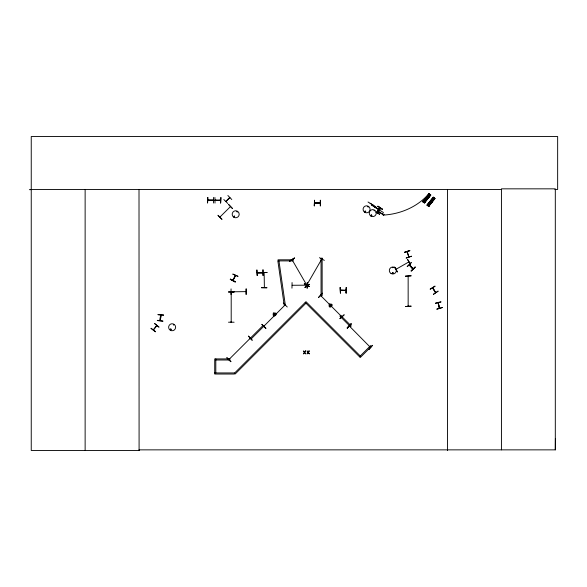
<?xml version="1.0" encoding="UTF-8"?>
<svg xmlns="http://www.w3.org/2000/svg" width="587" height="587" viewBox="0 0 587 587"><rect width="100%" height="100%" fill="white"/><g stroke="black" fill="none" stroke-linecap="round" stroke-linejoin="round"><path stroke-width="0.88" d="M554.906 189.447L557.65 189.447L557.65 136.522L31.243 136.522L31.243 450.478L139.09 450.478L139.016 449.862L555.309 449.862L555.39 438.511M307.272 284.614L306.766 285.289L307.096 285.752M341.458 316.386L341.972 316.576M349.757 326.431L349.353 326.034L370.456 347.409M370.602 347.24L370.015 346.976M157.294 320.575L162.87 321.236M158.02 314.698L163.619 315.102M160.361 319.959C158.424 323.503 162.929 305.343 160.244 320.612M160.853 315.601L160.677 315.102M160.288 320.539L160.941 315.175M163.626 315.072L158.028 314.625M231.425 292.165L231.205 292.774L231.197 292.15M231.161 322.153L231.388 321.566L231.425 322.168M408.148 276.161L408.156 306.113M393.158 273.116C392.101 274.349 392.813 271.671 393.151 273.307M412.947 269.059L409.462 264.664L413.123 268.736M170.369 329.476C171.411 328.243 170.861 330.841 170.428 329.395M173.341 324.765C174.361 323.833 173.451 325.917 173.459 324.574M233.773 216.478C235.233 214.71 234.551 218.467 233.831 216.354M233.949 216.383L234.573 216.772L234.235 216.17M236.906 211.775L237.508 211.87L236.943 211.702M365.723 211.694C364.894 209.559 364.358 213.338 365.708 211.555M371.74 215.451C371.109 214.057 370.881 216.383 371.666 215.517M274.364 315.336L274.415 314.25L275.303 314.992L275.479 314.016L274.202 313.414L273.557 314.177L273.902 315.116L275.303 314.992M274.716 313.37L274.569 314.199L275.178 313.59M330.305 306.399L330.452 305.578L329.542 305.761L330.305 306.399L331.244 306.062L331.119 304.653L329.711 304.778L329.542 305.761M330.65 304.433L329.835 306.179M407.055 251.72L408.809 256.974M408.42 256.497L408.339 256.497M231.168 292.267L231.205 292.715L231.425 292.267M408.405 276.653L408.427 276.264M408.141 305.68L408.178 306.128M439.384 308.234L438.144 302.76M438.496 303.296L438.328 302.716M396.328 269.448L396.122 269.543M409.044 262.073L408.721 261.949M233.325 279.874L232.79 280.366M235.262 276.029L235.321 275.354M235.49 275.574L232.988 280.395L235.548 275.464M349.214 326.174L349.558 326.548M432.67 287.96L435.569 292.656L432.604 287.909M435.275 292.238L435.73 292.553M232.79 280.234L235.475 275.523M292.553 260.048L292.355 259.711M306.818 285.326L307.236 285.539M230.295 206.778L219.868 217.109M220.066 217.344L219.89 217.175M392.351 272.845C393.055 275.215 393.591 271.172 392.336 273.248M170.289 329.204C170.626 331.339 171.852 328.265 170.399 329.124M367.844 206.668L368.254 207.101L367.976 206.587M371.842 215.627C371.498 213.485 370.28 216.566 371.725 215.708M330.452 305.578L330.136 304.484M156.861 325.646L153.464 329.967M230.353 279.177L235.24 281.951L230.375 279.141M232.9 274.136L238.051 276.389L232.922 274.1M207.857 200.16L213.345 200.072M214.989 200.167L215.664 200.416M219.978 200.138L220.595 200.13L219.971 200.343M319.555 202.977L320.179 202.977M304.271 283.961L309.298 286.471L304.286 283.939M319.445 257.678L324.354 260.386M307.06 284.541L306.81 284.981L321.793 259.021M306.766 285.245L307.067 285.7L307.06 285.187M368.034 202.009L375.929 206.866M376.693 212.384L379.635 207.607M379.349 209.581L371.417 204.929L379.253 209.742L378.916 209.243M377.492 212.876L380.442 208.099M377.734 213.022L380.699 208.26M379.613 214.182L376.04 212.347M382.335 214.849L383.069 213.653M383.399 215.502L384.133 214.306M228.952 359.449L229.495 359.325M249.754 338.655L250.341 338.398L249.761 338.706M228.959 359.501L263.196 325.359L263.989 326.071M264.466 325.99L264.091 326.335M285.267 305.196L284.754 305.401L285.333 305.123L278.979 261.054L277.9 261.208L284.211 305.262L285.326 305.093M225.812 201.37L229.737 197.474M408.794 256.915L407.275 251.588M395.983 269.301L408.728 262.015M438.137 302.877L439.443 308.219L438.386 302.819M155.606 331.618L151.116 328.258M153.346 329.799L156.641 325.477M422.911 201.759L429.192 193.798M422.978 201.811L429.302 193.893M423.073 201.884L429.398 193.967L423.198 201.979M423.3 202.06L429.552 194.092M423.41 202.141L423.858 202.493M424.005 201.899L423.675 202.199M423.968 202.581L430.293 194.664M424.1 202.684L430.374 194.73M424.159 202.735L430.484 194.811M424.254 202.808L430.579 194.891M424.372 202.897L430.675 194.965M430.77 195.038L424.482 202.992L422.779 201.657L429.082 193.717L430.777 195.045M427.527 205.487L433.793 197.518L427.534 205.494L427.02 205.083L433.316 197.144L435.011 198.479L428.715 206.419L427.138 205.171L433.507 197.298M427.057 205.112L433.426 197.232M427.307 205.311L433.544 197.327M427.424 205.399L433.727 197.467M428.305 205.311L427.916 205.509M428.305 206.096L434.629 198.171M428.437 206.198L434.725 198.245M428.591 206.316L434.82 198.325M428.605 206.331L434.901 198.384M207.915 200.16L213.499 200.416M207.857 200.358L208.48 200.35M215.047 200.167L220.521 200.108M215.612 200.358L215.003 200.387M340.482 290.411L341.128 290.433M346 290.367L340.519 290.183L346.081 290.433L340.541 290.396L346.014 290.345L345.45 290.345M314.683 202.948L320.179 203.227M315.072 203.197L314.581 202.948L320.106 202.955M320.106 203.19L314.683 203.227M273.902 315.116L274.437 314.478M330.576 305.299L331.119 304.653M221.93 219.245L217.953 215.29L221.901 219.267M226.817 357.821L230.823 361.746M229.143 359.596L229.495 359.237L229.201 359.582M265.794 328.456L261.824 324.494M287.256 306.994L283.316 302.995M318.638 297.352L322.41 293.192L318.69 297.404M320.913 295.877L320.773 295.378M339.961 318.675L344.099 314.874M344.077 314.852L339.932 318.646M347.108 327.898L351.055 323.907M347.255 328.045L351.202 324.053M229.877 197.606L225.936 201.583M227.822 203.491L223.83 199.551M231.792 199.521L227.881 195.5M305.981 303.208L235.233 373.956L234.462 373.185L305.981 301.667L360.271 355.964M359.501 356.735L370.588 345.64L371.358 346.418L360.271 357.505L305.211 302.437M378.857 210.652L378.622 209.992M409.249 264.957L412.969 268.927M409.682 265.441L409.807 265.067M411.252 262.646L407.268 266.615M407.217 266.557L411.23 262.631M411.076 270.842L415.222 267.056M411.216 270.996L415.192 267.026L411.238 271.018M439.296 307.61L439.634 308.168M285.062 304.998L251.038 339.051L250.267 338.281M365.026 211.21C364.483 212.619 366.31 211.195 365.129 211.217M274.511 314.507L275.523 314.529M434.923 286.089L430.168 289.061M430.278 289.237L435.048 286.295M438.078 291.196L433.426 294.344M433.411 294.322L438.034 291.13M407.605 259.527L410.43 264.377L407.642 259.505M397.421 271.884L394.603 267.041L397.384 271.906M289.707 261.039L294.542 258.207M304.91 287.366L309.606 284.284L304.917 287.388M374.205 210.329L374.271 210.931L374.286 210.344M273.601 314.698L274.393 314.412M274.687 314.302L275.479 314.016M330.628 305.365L331.413 305.079M404.436 252.322L409.836 250.788M411.421 256.255L406.109 258.082L411.414 256.218M435.444 303.105L440.896 301.806M440.947 302.012L435.51 303.384M213.345 200.35L212.846 200.416M170.824 329.813L170.457 329.645M320.972 295.877L320.634 295.518L341.729 316.657M435.701 292.502L432.817 287.777L433.074 288.195M307.008 285.172L292.143 285.275M291.966 288.18L292.069 282.567M246.122 288.907L246.136 294.52L246.158 288.907M231.146 291.827L246.1 291.614M230.962 294.52L231.065 288.907M216.985 200.424L211.459 200.549L216.919 200.343M207.835 197.452L207.563 203.065L207.761 197.452M207.915 200.358L213.404 200.321L207.974 200.387M215.047 200.358L220.602 200.343M213.485 203.029L213.521 197.415M215.003 203.073L214.93 197.459M220.617 203.036L220.895 197.423L220.631 203.036M257.275 272.581L262.822 272.544M257.231 275.479L256.886 269.873L257.157 275.479M263.152 275.442L263.093 269.837M340.137 287.476L340.445 293.089L340.159 287.476M228.49 291.856L234.103 291.849M228.49 292.091L234.103 292.055M228.49 322.204L234.103 322.212M261.428 287.615L267.041 287.755L261.428 287.769M29.35 189.667L31.243 189.66M31.243 189.447L501.43 189.447M314.566 200.262L314.28 205.876M320.487 200.262L320.465 205.876M314.258 205.876L314.529 200.262M215.811 360L229.84 360L229.84 358.914L214.725 358.914L214.725 374.029L234.36 374.029L234.36 372.936L214.725 372.936M157.323 320.348L162.893 321.03M292.275 259.689L292.531 260.063M329.498 305.247L330.32 305.394M330.635 305.445L331.457 305.592M273.557 314.177L274.386 314.324M392.974 267.32L392.556 267.738L393.063 267.445M230.339 279.214L235.343 281.738M230.243 279.397L235.248 281.929M304.389 283.763L309.283 286.5M377.815 206.397L382.599 209.332M370.155 203.285L373.875 205.575M378.769 209.486L379.217 209.794M374.124 206.807L383.48 212.56M378.593 209.889L379.129 210.219M378.476 210.087L379.004 210.417M378.388 210.219L378.923 210.55M378.27 210.425L378.798 210.748M377.58 211.004L382.79 214.116M377.5 211.137L382.621 214.387M376.164 212.142L379.598 214.211M154.763 323.525L159.033 327.172L154.638 323.686M150.991 328.419L155.438 331.846M428.554 194.605L430.014 195.764M432.788 198.039L434.255 199.198M428.121 195.141L429.589 196.307M432.362 198.575L433.83 199.741M427.483 195.948L428.95 197.115M431.724 199.382L433.191 200.541M426.918 196.667L428.385 197.826M431.159 200.094L432.619 201.26M426.279 197.474L427.747 198.633M430.52 200.901L431.981 202.067M423.543 200.93L425.01 202.089M427.776 204.364L429.244 205.523M423.117 200.967L425.069 202.515M429.31 205.949L427.358 204.393L429.266 206.008M423.066 201.025L425.025 202.574M231.197 292.209L231.197 322.19M329.711 304.778L330.356 305.313M330.598 305.519L331.244 306.062M273.777 313.715L274.415 314.25M261.971 324.347L265.962 328.287M226.978 357.659L230.97 361.599M410.005 265.83L412.162 268.215M410.13 265.713L412.287 268.105M292.106 259.792L307.067 285.7M330.532 305.57L330.819 306.355M274.202 313.414L274.489 314.206M274.591 314.5L274.885 315.292M264.385 287.351L264.135 272.617M346.132 287.439L346.169 293.052M340.372 287.476L340.401 293.089M262.881 269.837L262.917 275.442M231.197 321.625L231.197 322.131M555.309 449.862L555.309 188.838L501.43 188.838L501.43 449.862M447.543 189.447L447.543 450.478M320.253 200.262L320.253 205.876M262.829 272.83L257.304 272.83M215.811 358.914L215.811 372.936M139.009 189.447L139.09 450.478M85.13 189.447L85.13 450.478M428.95 193.6A55.523 44.135 -9.8 0 1 383.671 215.055M426.918 197.592C427.607 199.103 428.018 196.329 426.918 197.592M431.159 201.018C431.849 202.537 432.252 199.763 431.159 201.018M377.94 206.198L382.555 209.398L377.94 206.198M379.87 207.747L376.927 212.523L379.899 207.769M305.306 350.953L304.587 352.112L303.428 350.953L304.337 352.427L303.398 353.91L304.558 352.728L305.732 353.91L304.807 352.413L305.732 350.953L305.306 350.953M308.945 350.953L308.226 352.112L307.067 350.953L307.977 352.427L307.038 353.91L308.197 352.728L309.371 353.91L308.446 352.413L309.371 350.953L308.945 350.953M434.497 198.068L428.209 206.015L434.505 198.076M262.763 272.735L257.304 272.816L262.763 272.735M228.681 204.555L232.547 208.62L228.681 204.555M248.492 336.138L252.263 340.306L248.47 336.16M351.033 323.885L347.313 328.096L351.033 323.885M372.496 345.347L368.775 349.558L372.496 345.347M273.344 313.062C271.737 320.289 280.696 312.013 273.344 313.062M329.278 304.125C327.678 311.352 336.63 303.075 329.278 304.125M340.68 315.373L339.91 316.144L350.483 326.724L351.253 325.946L340.68 315.373M294.425 258.001L289.743 261.105L294.425 258.001M409.755 250.532L404.458 252.395L409.755 250.532M442.268 307.544L436.882 309.144L442.268 307.544M307.28 282.567L307.14 288.18L307.28 282.567M411.076 275.817L405.47 276.169L411.076 275.817M346.367 287.439L346.095 293.052L346.367 287.439M411.076 306.165L405.47 306.517L411.076 306.165M267.034 272.434L261.428 272.595L267.034 272.427M322.146 258.199L321.052 258.199L321.052 295.606L322.146 295.606L322.146 258.199M293.001 259.806L278.04 259.806L278.04 260.899L293.001 260.899L293.001 259.806M170.289 330.239A3.507 3.507 0 0 0 175.63 327.355A3.507 3.507 0 0 0 170.457 324.171A3.507 3.507 0 0 0 170.289 330.239M233.846 217.249A3.507 3.507 0 0 0 239.188 214.358A3.507 3.507 0 0 0 234.022 211.181A3.507 3.507 0 0 0 233.846 217.249M370.918 216.089A3.5 3.5 0 0 0 376.252 213.206A3.5 3.5 0 0 0 371.087 210.029A3.5 3.5 0 0 0 370.918 216.089M364.74 212.296A3.507 3.507 0 0 0 370.081 209.405A3.507 3.507 0 0 0 364.916 206.228A3.507 3.507 0 0 0 364.74 212.296M391.067 273.535A3.507 3.507 0 0 0 396.328 270.497A3.507 3.507 0 0 0 391.067 267.459A3.507 3.507 0 0 0 391.067 273.535"/></g></svg>
